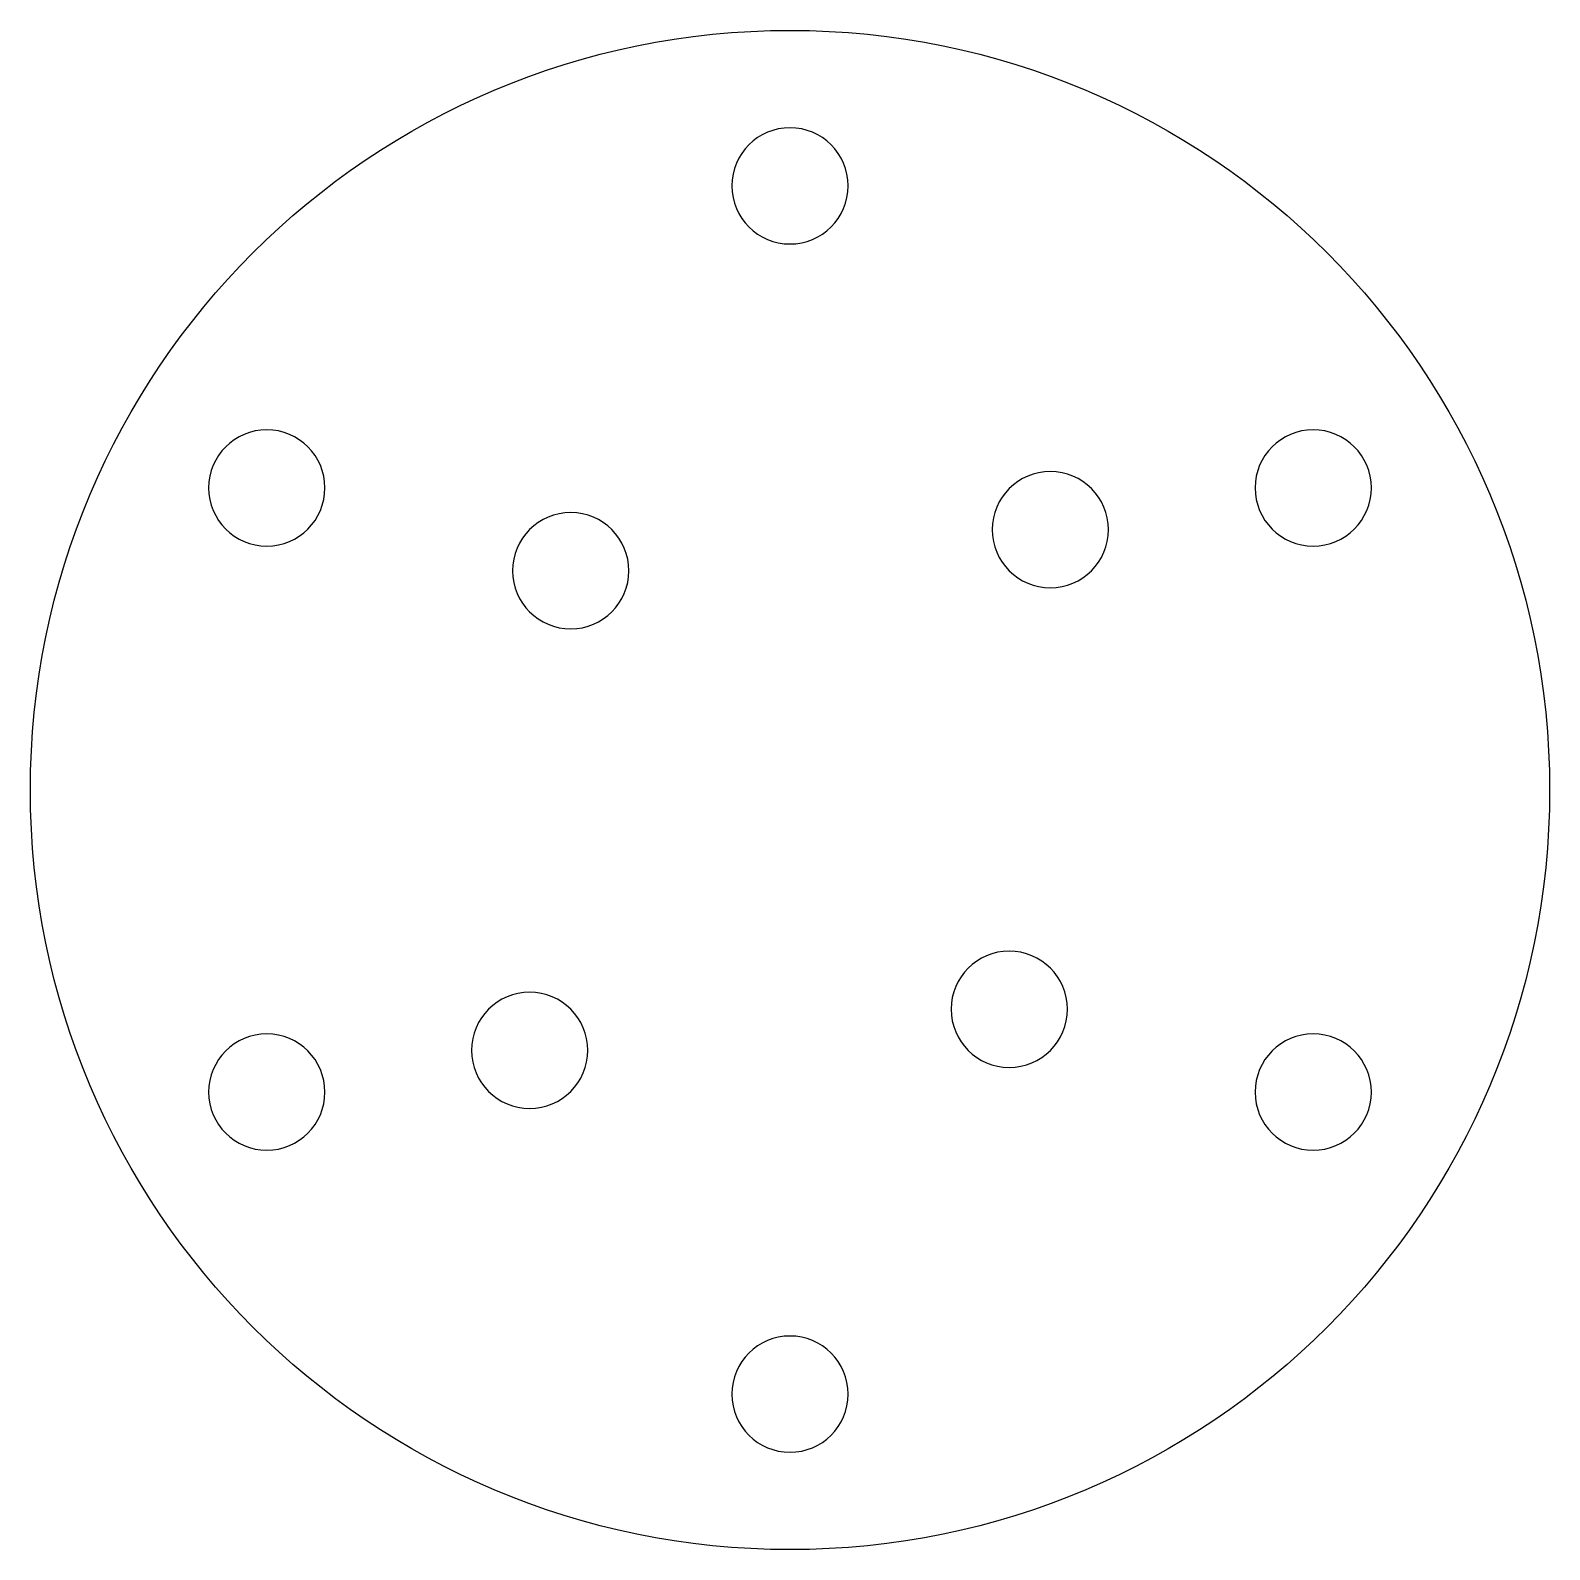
# Model space of a CAD drawing. Extents: x -19.6 to 19.6, y -19.6 to 19.6.
import ezdxf

# ---------------------------------------------------------------- set-up
doc = ezdxf.new("R2010")
doc.units = 0
doc.layers.add('1', color=7, linetype='CONTINUOUS')

msp = doc.modelspace()

# ---------------------------------------------------------------- linework, layer by layer
at = {"layer": '1', "color": 163, "linetype": 'CONTINUOUS'}
msp.add_circle((0, 0), 19.6, dxfattribs=at)
at = {"layer": '1', "color": 163, "linetype": 'CONTINUOUS', "extrusion": (0, 0, -1)}
for centre in [(0, 15.588457), (13.5, 7.794229), (-13.5, 7.794229), (-6.717514, 6.717514), (5.656854, 5.656854), (-5.656854, -5.656854), (6.717514, -6.717514), (13.5, -7.794229), (-13.5, -7.794229), (0, -15.588457)]:
    msp.add_circle(centre, 1.5, dxfattribs=at)

doc.saveas('drawing.dxf')
